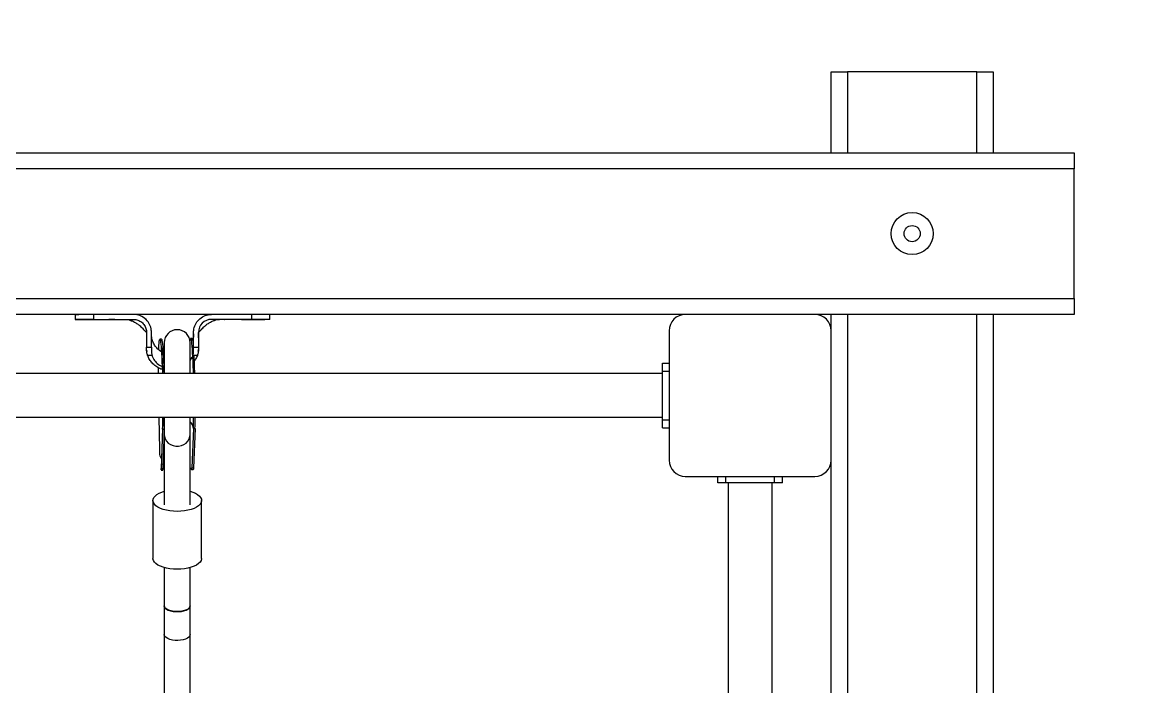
# Model space of a CAD drawing. Header units: millimetres. Extents: x -3362 to 2982, y -2844 to 2289.
# Drawn here: x 833 to 1524, y 409 to 819 of the extents above; entities that cross this region are included whole.
import ezdxf

# ---------------------------------------------------------------- set-up
doc = ezdxf.new("R2010")
doc.units = ezdxf.units.MM
doc.layers.add('DIKOM_ЗОНА', color=80, linetype='Continuous')
doc.layers.add('DIKOM_ОБЪЕКТ', color=7, linetype='Continuous')

msp = doc.modelspace()

# ---------------------------------------------------------------- linework, layer by layer
at = {"layer": 'DIKOM_ЗОНА', "color": 3, "lineweight": 15}
msp.add_arc((1482.22, 788.6), 1500, 0, 90, dxfattribs=at)
at = {"layer": 'DIKOM_ОБЪЕКТ'}
for p, q in [((1332.22, 738.6), (1332.22, 788.6)), ((1332.22, 788.6), (1342.22, 788.6)), ((1422.22, 788.6), (1342.22, 788.6)), ((1342.22, 788.6), (1342.22, 738.6)), ((1422.22, 788.6), (1432.22, 788.6)), ((1422.22, 738.6), (1422.22, 788.6)), ((1432.22, 788.6), (1432.22, 738.6)), ((-1117.78, 738.6), (1482.22, 738.6)), ((1482.22, 738.6), (1482.22, 728.6)), ((1482.22, 728.6), (-1117.78, 728.6)), ((1482.22, 648.6), (1482.22, 728.6)), ((-1117.78, 648.6), (1482.22, 648.6)), ((1482.22, 648.6), (1482.22, 638.6)), ((1242.22, 638.6), (222.22, 638.6)), ((865.69, 638.6), (865.69, 635.6)), ((865.69, 635.6), (870.96, 635.6)), ((872.28, 635.6), (869.17, 635.6)), ((872.05, 635.6), (869.81, 635.6)), ((876.97, 638.6), (876.97, 635.6)), ((876.97, 635.6), (901.69, 635.6)), ((908.42, 636.3), (906.66, 637.35)), ((909.12, 635.64), (908.79, 635.94)), ((974.4, 635.6), (949.69, 635.6)), ((973.18, 635.6), (979.81, 635.6)), ((974.4, 638.6), (974.4, 635.6)), ((974.58, 635.6), (974.97, 635.6)), ((979.88, 635.6), (982.61, 635.6)), ((985.69, 635.6), (985.69, 638.6)), ((1322.22, 638.6), (1242.22, 638.6)), ((1482.22, 638.6), (1322.22, 638.6)), ((1332.22, 628.6), (1332.22, 638.6)), ((1342.22, 638.6), (1342.22, -561.4)), ((1422.22, -561.4), (1422.22, 638.6)), ((1432.22, 638.6), (1432.22, -561.4)), ((909.69, 627.6), (909.69, 626.6)), ((909.69, 626.6), (909.69, 618.46)), ((912.69, 626.6), (912.69, 627.6)), ((912.69, 618.46), (912.69, 626.6)), ((918.88, 623.44), (917.88, 623.42)), ((937.86, 623.76), (936.86, 623.74)), ((938.69, 626.6), (938.69, 627.6)), ((938.69, 618.46), (938.69, 626.6)), ((941.69, 627.6), (941.69, 626.6)), ((941.69, 626.6), (941.69, 618.46)), ((1232.22, 628.6), (1232.22, 548.6)), ((1332.22, 548.6), (1332.22, 628.6)), ((909.69, 618.46), (912.69, 618.46)), ((909.77, 616.34), (909.78, 615.77)), ((920.59, 614.71), (919.89, 615.03)), ((920.59, 621.23), (920.59, 602.1)), ((936.59, 602.1), (936.59, 621.23)), ((938.69, 618.46), (941.69, 618.46)), ((941.63, 615.97), (941.64, 616.75)), ((941.64, 616.25), (941.65, 616.95)), ((913.07, 613.25), (910.35, 613.25)), ((936.59, 610.15), (937.89, 612.17)), ((941.02, 613.25), (939, 613.25)), ((1228.22, 603.6), (1228.22, 608.6)), ((1228.22, 608.6), (1232.22, 608.6)), ((1228.22, 602.1), (236.22, 602.1)), ((920.32, 606.14), (920.59, 606.04)), ((920.59, 604.22), (920.38, 604.29)), ((1228.22, 603.6), (1232.22, 603.6)), ((1228.22, 573.6), (1228.22, 603.6)), ((236.22, 575.1), (1228.22, 575.1)), ((917.33, 575.1), (917.58, 555.24)), ((920.59, 575.1), (920.59, 564.4)), ((936.59, 564.4), (936.59, 575.1)), ((1228.22, 573.6), (1232.22, 573.6)), ((1228.22, 568.6), (1228.22, 573.6)), ((919.59, 568.32), (918.6, 542.57)), ((919.6, 567.78), (918.66, 543.47)), ((919.59, 568.32), (919.6, 567.78)), ((919.6, 567.78), (920.59, 567.79)), ((920.59, 567.68), (919.66, 543.49)), ((938.58, 568.1), (937.64, 543.79)), ((938.58, 568.1), (939.58, 568.11)), ((939.58, 568.11), (938.64, 543.81)), ((1228.22, 568.6), (1232.22, 568.6)), ((920.59, 564.4), (920.59, 520.95)), ((936.59, 520.95), (936.59, 564.4)), ((1332.22, -471.4), (1332.22, 548.6)), ((918.61, 542.47), (919.61, 542.49)), ((918.66, 543.47), (919.66, 543.49)), ((937.48, 542.79), (938.48, 542.81)), ((937.64, 543.79), (938.64, 543.81)), ((1242.22, 538.6), (1322.22, 538.6)), ((1262.22, 534.6), (1262.22, 538.6)), ((1267.22, 534.6), (1262.22, 534.6)), ((1267.22, 534.6), (1267.22, 538.6)), ((1297.22, 534.6), (1267.22, 534.6)), ((1268.72, 534.6), (1268.72, -457.4)), ((1295.72, -457.4), (1295.72, 534.6)), ((1297.22, 534.6), (1297.22, 538.6)), ((1302.22, 534.6), (1297.22, 534.6)), ((1302.22, 534.6), (1302.22, 538.6)), ((913.59, 523.69), (913.59, 487.92)), ((943.59, 487.92), (943.59, 523.69)), ((920.59, 482.24), (920.59, 458.6)), ((936.59, 458.6), (936.59, 482.24)), ((920.59, 458.6), (920.59, 440.83)), ((936.59, 440.83), (936.59, 458.6)), ((920.59, 440.83), (920.59, 352.54)), ((936.59, 352.35), (936.59, 440.83))]:
    msp.add_line(p, q, dxfattribs=at)
at = {"layer": 'DIKOM_ОБЪЕКТ', "flags": 128}
for points in [[(917.2, 616.87), (917.23, 617.66), (917.32, 619.44), (917.42, 620.91), (917.53, 622.06), (917.65, 622.86), (917.78, 623.31), (917.91, 623.41), (918.05, 623.16), (918.2, 622.55), (918.35, 621.59), (918.5, 620.3), (918.64, 618.69), (918.79, 616.78), (918.93, 614.59), (919.06, 612.14), (919.19, 609.46), (919.31, 606.59), (919.42, 603.56), (919.46, 602.1)], [(918.88, 623.44), (918.91, 623.43), (919.05, 623.17), (919.2, 622.57), (919.35, 621.61), (919.5, 620.32), (919.64, 618.71), (919.79, 616.8), (919.93, 614.6), (920.06, 612.16), (920.19, 609.48), (920.31, 606.61), (920.42, 603.58), (920.46, 602.1)], [(936.51, 622.39), (936.63, 623.18), (936.76, 623.63), (936.89, 623.73), (937.03, 623.48), (937.18, 622.87), (937.33, 621.91), (937.48, 620.62), (937.63, 619.01), (937.77, 617.1), (937.91, 614.91), (938.05, 612.46), (938.17, 609.78), (938.29, 606.91), (938.4, 603.88), (938.45, 602.1)], [(917.02, 602.1), (917.01, 604.91), (917.02, 605.75)], [(920.59, 564.4), (920.7, 563.24), (921.16, 561.75), (921.97, 560.38), (923.09, 559.2), (924.47, 558.26), (926.04, 557.61), (927.73, 557.28), (929.46, 557.28), (931.15, 557.61), (932.72, 558.26), (934.09, 559.2), (935.21, 560.38), (936.02, 561.75), (936.49, 563.24), (936.59, 564.4)], [(928.59, 516.99), (926.3, 517.06), (924.07, 517.3), (921.94, 517.68), (919.96, 518.21), (918.19, 518.86), (916.66, 519.63), (915.41, 520.49), (914.48, 521.43), (913.87, 522.42), (913.6, 523.44), (913.69, 524.46), (914.13, 525.47), (914.9, 526.44), (916, 527.34), (917.39, 528.16), (919.05, 528.87), (920.59, 529.37)], [(936.59, 529.37), (938.14, 528.87), (939.79, 528.16), (941.18, 527.34), (942.28, 526.44), (943.06, 525.47), (943.49, 524.46), (943.58, 523.44), (943.32, 522.42), (942.71, 521.43), (941.77, 520.49), (940.52, 519.63), (938.99, 518.86), (937.22, 518.21), (935.25, 517.68), (933.12, 517.3), (930.88, 517.06), (928.59, 516.99)], [(928.59, 481.21), (926.3, 481.29), (924.07, 481.52), (921.94, 481.91), (919.96, 482.43), (918.19, 483.08), (916.66, 483.85), (915.41, 484.71), (914.48, 485.65), (913.87, 486.64), (913.6, 487.66), (913.59, 487.92)], [(943.59, 487.92), (943.58, 487.66), (943.32, 486.64), (942.71, 485.65), (941.77, 484.71), (940.52, 483.85), (938.99, 483.08), (937.22, 482.43), (935.25, 481.91), (933.12, 481.52), (930.88, 481.29), (928.59, 481.21)], [(920.59, 458.6), (920.7, 458.02), (921.16, 457.27), (921.97, 456.59), (923.09, 456), (924.47, 455.53), (926.04, 455.21), (927.73, 455.04), (929.46, 455.04), (931.15, 455.21), (932.72, 455.53), (934.09, 456), (935.21, 456.59), (936.02, 457.27), (936.49, 458.02), (936.59, 458.6)], [(936.59, 458.6), (936.41, 457.83), (935.85, 457.1), (934.96, 456.43), (933.77, 455.87), (932.34, 455.44), (930.73, 455.15), (929.03, 455.03), (927.3, 455.07), (925.63, 455.28), (924.1, 455.64), (922.78, 456.14), (921.74, 456.75), (921.01, 457.46), (920.64, 458.21), (920.59, 458.6)], [(936.59, 440.83), (936.41, 440.06), (935.85, 439.33), (934.96, 438.66), (933.77, 438.1), (932.34, 437.67), (930.73, 437.38), (929.03, 437.26), (927.3, 437.3), (925.63, 437.5), (924.1, 437.87), (922.78, 438.37), (921.74, 438.98), (921.01, 439.69), (920.64, 440.44), (920.59, 440.83)]]:
    msp.add_lwpolyline(points, dxfattribs=at)
at = {"layer": 'DIKOM_ОБЪЕКТ'}
for radius in [13, 5]:
    msp.add_circle((1382.22, 688.6), radius, dxfattribs=at)
for centre, radius, start, end in [((949.69, 627.6), 8, 90.00095, 179.99991), ((1242.22, 628.6), 10, 90, 180), ((1322.22, 628.6), 10, 0, 90), ((928.59, 621.23), 8, 0, 180), ((936.61, 622.8), 1.58, 2.10314, 37.44691), ((459.9, 588.32), 479.75, 1.64541, 3.03571), ((621.22, 578.12), 298.56, 358.01564, 359.42093), ((659.71, 577.98), 279.04, 357.97002, 359.4079), ((661, 577.98), 278.75, 357.97175, 359.40768), ((932.1, 567.59), 6.5, 4.44445, 46.27228), ((1242.22, 548.6), 10, 180, 270), ((1322.22, 548.6), 10, 270, 0)]:
    msp.add_arc(centre, radius, start, end, dxfattribs=at)
for points, knots in [([(865.7, 638.6), (865.75, 638.6), (865.84, 638.6), (866.61, 638.6), (867.51, 638.6), (867.93, 638.6)], [0, 0, 0, 0, 0.340107, 0.690669, 1, 1, 1, 1]), ([(876.97, 635.6), (876.89, 635.6), (876.47, 635.6), (874.76, 635.6), (872.34, 635.6), (869.81, 635.6), (867.97, 635.6), (866.63, 635.6), (865.82, 635.6), (865.74, 635.6), (865.71, 635.6)], [0, 0, 0, 0, 0.012373, 0.06189, 0.261123, 0.409634, 0.562454, 0.710964, 0.863782, 1, 1, 1, 1]), ([(870.96, 635.6), (871.35, 635.6), (872.13, 635.6), (873.34, 635.6), (873.96, 635.6)], [0, 0, 0, 0, 0.492052, 1, 1, 1, 1]), ([(871.32, 635.6), (872.44, 635.6), (874.77, 635.6), (877.26, 635.6), (878.56, 635.6)], [0, 0, 0, 0, 0.47816, 1, 1, 1, 1]), ([(876.58, 635.6), (877.51, 635.6), (879.47, 635.6), (881.98, 635.6), (883.29, 635.6)], [0, 0, 0, 0, 0.477468, 1, 1, 1, 1]), ([(890.14, 635.6), (890.15, 635.6), (890.22, 635.6), (889.84, 635.6), (889, 635.6), (887.83, 635.6), (886.91, 635.6), (886.49, 635.6)], [0, 0, 0, 0, 0.064251, 0.306797, 0.549351, 0.791899, 1, 1, 1, 1]), ([(896.5, 635.58), (896.58, 635.58), (896.73, 635.58), (896.9, 635.58), (896.98, 635.58)], [0, 0, 0, 0, 0.498033, 1, 1, 1, 1]), ([(896.82, 635.6), (897.18, 635.58), (897.88, 635.53), (899.7, 635.05), (901.45, 634.34), (902.87, 633.57), (903.97, 632.87), (904.89, 632.22), (905.77, 631.5), (906.72, 630.64), (907.62, 629.6), (908.5, 628.83), (909.09, 628.14), (909.5, 627.63), (909.59, 627.38), (909.61, 627.32), (909.63, 627.28), (909.64, 627.26), (909.65, 627.22), (909.67, 627.13), (909.67, 627.07), (909.69, 627.02), (909.69, 626.72), (909.69, 626.61), (909.69, 626.56)], [0, 0, 0, 0, 0.150025, 0.285115, 0.400985, 0.49106, 0.549652, 0.595441, 0.653441, 0.721441, 0.788228, 0.844911, 0.895828, 0.920024, 0.924452, 0.92612, 0.927576, 0.929023, 0.930603, 0.93441, 0.957287, 0.976122, 0.990796, 1, 1, 1, 1]), ([(912.69, 627.6), (912.69, 627.68), (912.68, 628.11), (912.56, 629.77), (911.76, 632.53), (909.54, 635.6), (906.44, 637.74), (903.65, 638.54), (902.05, 638.59), (901.69, 638.6)], [0, 0, 0, 0, 0.014806, 0.07411, 0.290036, 0.50597, 0.720949, 0.936008, 1, 1, 1, 1]), ([(901.69, 635.6), (901.91, 635.59), (903.03, 635.56), (905.02, 635.03), (907.29, 633.52), (908.93, 631.33), (909.62, 629.23), (909.67, 627.97), (909.69, 627.6)], [0, 0, 0, 0, 0.054127, 0.268332, 0.482526, 0.697283, 0.911982, 1, 1, 1, 1]), ([(908.91, 635.89), (908.85, 635.95), (908.73, 636.05), (908.62, 636.14), (908.57, 636.18)], [0, 0, 0, 0, 0.500188, 1, 1, 1, 1]), ([(938.69, 627.6), (938.69, 627.68), (938.69, 628.11), (938.81, 629.76), (939.61, 632.51), (941.8, 635.57), (944.88, 637.72), (947.69, 638.53), (949.3, 638.59), (949.69, 638.6)], [0, 0, 0, 0, 0.014806, 0.074106, 0.288777, 0.503457, 0.718035, 0.933083, 1, 1, 1, 1]), ([(941.69, 624.29), (941.69, 624.25), (941.69, 624.17), (941.69, 624.36), (941.69, 625.01), (941.69, 625.74), (941.69, 626.29), (941.69, 626.8), (941.69, 627.06), (941.71, 627.13), (941.71, 627.17), (941.73, 627.24), (941.74, 627.28), (941.75, 627.3), (941.77, 627.34), (941.79, 627.4), (941.89, 627.64), (942.29, 628.15), (942.93, 628.87), (943.85, 629.72), (944.78, 630.75), (945.72, 631.6), (946.55, 632.26), (947.42, 632.88), (948.51, 633.57), (949.95, 634.35), (951.71, 635.06), (953.56, 635.54), (954.28, 635.58), (954.66, 635.6)], [0, 0, 0, 0, 0.038804, 0.073969, 0.124841, 0.172223, 0.205994, 0.22786, 0.241699, 0.254339, 0.268538, 0.271438, 0.272634, 0.273736, 0.274874, 0.276184, 0.279636, 0.298264, 0.337814, 0.388348, 0.446676, 0.494115, 0.533655, 0.567929, 0.614048, 0.684939, 0.7761, 0.882281, 1, 1, 1, 1]), ([(957.53, 635.58), (957.58, 635.58), (957.68, 635.58), (957.77, 635.58), (957.82, 635.58)], [0, 0, 0, 0, 0.499201, 1, 1, 1, 1]), ([(964.91, 635.6), (964.86, 635.6), (964.31, 635.6), (963.33, 635.6), (962.14, 635.6), (961.42, 635.6), (961.11, 635.6), (961.19, 635.6), (961.2, 635.6)], [0, 0, 0, 0, 0.022188, 0.263657, 0.505096, 0.746546, 0.987998, 1, 1, 1, 1]), ([(968.37, 635.6), (969.67, 635.6), (972.17, 635.6), (974.12, 635.6), (975.06, 635.6)], [0, 0, 0, 0, 0.522451, 1, 1, 1, 1]), ([(985.67, 635.6), (985.67, 635.6), (985.76, 635.6), (985.41, 635.6), (984.55, 635.6), (983.12, 635.6), (981.18, 635.6), (978.41, 635.6), (975.91, 635.6), (974.4, 635.6)], [0, 0, 0, 0, 0.012296, 0.165144, 0.313682, 0.466528, 0.615072, 0.767915, 1, 1, 1, 1]), ([(919.08, 615.41), (918.33, 615.91), (916.8, 616.94), (914.97, 619.07), (913.59, 621.55), (912.92, 623.83), (912.72, 625.45), (912.69, 626.21), (912.69, 626.51), (912.69, 626.61)], [0, 0, 0, 0, 0.200564, 0.407241, 0.617149, 0.828015, 0.930526, 0.97751, 1, 1, 1, 1]), ([(938.69, 626.65), (938.68, 626.22), (938.66, 625.37), (938.46, 624.12), (938.26, 623.21), (938.09, 622.74), (938.06, 622.65)], [0, 0, 0, 0, 0.315153, 0.628455, 0.93441, 1, 1, 1, 1]), ([(909.69, 617.38), (909.69, 617.47), (909.69, 617.83), (909.69, 618.19), (909.69, 618.46)], [0, 0, 0, 0, 0.256371, 1, 1, 1, 1]), ([(910.35, 613.25), (910.16, 613.91), (909.76, 615.25), (909.71, 616.66), (909.69, 617.38)], [0, 0, 0, 0, 0.491614, 1, 1, 1, 1]), ([(912.69, 618.46), (912.69, 618.38), (912.69, 617.95), (912.69, 616.87), (912.63, 615.19), (912.92, 613.9), (913.07, 613.25)], [0, 0, 0, 0, 0.048385, 0.241919, 0.617108, 1, 1, 1, 1]), ([(919.29, 617.99), (919.27, 617.98), (919.19, 617.98), (919.12, 617.62), (919.05, 616.84), (919.07, 615.3), (919.14, 613.33), (919.25, 610.98), (919.37, 608.37), (919.49, 605.49), (919.56, 603.3), (919.59, 602.1)], [0, 0, 0, 0, 0.026877, 0.096705, 0.233973, 0.36761, 0.496953, 0.62141, 0.741496, 0.858549, 1, 1, 1, 1]), ([(920.58, 618.22), (920.57, 618.23), (920.39, 618.43), (920.34, 618.47), (920.32, 618.39), (920.32, 618.39)], [0, 0, 0, 0, 0.068747, 0.975727, 1, 1, 1, 1]), ([(938.42, 613.75), (938.48, 613.99), (938.61, 614.56), (938.68, 615.32), (938.69, 616.51), (938.69, 617.5), (938.69, 618.32), (938.69, 618.46)], [0, 0, 0, 0, 0.159712, 0.374417, 0.481637, 0.910641, 1, 1, 1, 1]), ([(941.69, 617.38), (941.66, 616.68), (941.61, 615.27), (941.22, 613.93), (941.02, 613.25)], [0, 0, 0, 0, 0.492171, 1, 1, 1, 1]), ([(941.69, 618.46), (941.69, 618.37), (941.69, 618.01), (941.69, 617.65), (941.69, 617.38)], [0, 0, 0, 0, 0.256358, 1, 1, 1, 1]), ([(919.51, 604.58), (919.19, 604.69), (917.92, 605.1), (915.88, 606.27), (913.6, 608.06), (911.81, 610.21), (910.82, 611.99), (910.43, 613.04), (910.35, 613.25)], [0, 0, 0, 0, 0.077489, 0.305942, 0.534196, 0.740658, 0.946895, 1, 1, 1, 1]), ([(913.07, 613.25), (913.28, 612.67), (913.85, 611.08), (915.66, 608.8), (917.68, 607.07), (919.13, 606.58), (919.45, 606.47)], [0, 0, 0, 0, 0.193199, 0.527406, 0.897088, 1, 1, 1, 1]), ([(941.02, 613.25), (940.86, 612.81), (940.42, 611.64), (939.64, 610.65), (939.15, 610.03)], [0, 0, 0, 0, 0.375893, 1, 1, 1, 1]), ([(919.89, 575.1), (919.88, 574.15), (919.85, 572.09), (919.79, 570.43), (919.76, 569.53)], [0, 0, 0, 0, 0.458864, 1, 1, 1, 1]), ([(917.58, 555.24), (917.59, 554.68), (917.61, 553.55), (917.69, 551.98), (917.96, 550.77), (918.36, 550.08), (918.76, 549.97), (918.89, 549.93)], [0, 0, 0, 0, 0.227085, 0.454226, 0.678883, 0.894393, 1, 1, 1, 1]), ([(918.61, 542.57), (918.61, 542.62), (918.62, 542.73), (918.65, 543.2), (918.66, 543.47)], [0, 0, 0, 0, 0.4368, 1, 1, 1, 1]), ([(919.61, 542.51), (919.61, 542.5), (919.61, 542.41), (919.74, 542.76), (920.06, 543.38), (920.45, 543.92), (920.59, 544.12)], [0, 0, 0, 0, 0.034147, 0.419009, 0.784825, 1, 1, 1, 1]), ([(919.66, 543.49), (919.64, 543.17), (919.61, 542.72), (919.61, 542.65), (919.61, 542.62)], [0, 0, 0, 0, 0.703391, 1, 1, 1, 1]), ([(936.59, 543.83), (936.63, 543.78), (936.95, 543.4), (937.26, 542.94), (937.52, 542.71), (937.6, 542.97), (937.63, 543.52), (937.64, 543.79)], [0, 0, 0, 0, 0.037358, 0.288359, 0.523575, 0.764085, 1, 1, 1, 1]), ([(938.64, 543.81), (938.63, 543.51), (938.61, 542.93), (938.52, 542.86), (938.48, 542.83)], [0, 0, 0, 0, 0.523104, 1, 1, 1, 1])]:
    msp.add_open_spline(points, degree=3, knots=knots, dxfattribs=at)

doc.saveas('drawing.dxf')
